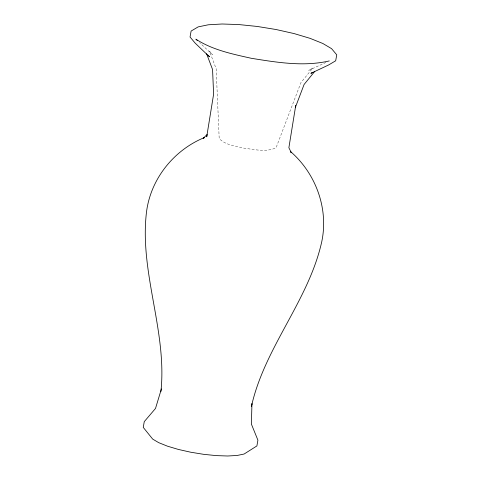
<?xml version="1.0" encoding="UTF-8"?>
<svg xmlns="http://www.w3.org/2000/svg" width="480" height="480" viewBox="0 0 480 480"><rect width="100%" height="100%" fill="white"/><g stroke="black" fill="none" stroke-linecap="round" stroke-linejoin="round"><path stroke-width="0.36" stroke-dasharray="2.4 1.8" d="M325.974 62.454L308.778 70.332L312.846 67.98L300.942 82.59L276.078 147.762C265.836 152.652 253.65 149.262 242.868 148.002C234.834 145.782 225.078 144.978 219.192 138.48L216.162 68.76L209.466 51.114L212.442 54.612L199.62 42.66"/><path stroke-width="0.72" d="M160.92 391.56C167.286 331.494 139.524 273.018 146.382 213.06C150.15 179.724 173.268 150.468 204.072 137.706M295.668 105.852L288.876 147.756L291.384 152.79L290.538 151.794M295.674 105.714L295.338 107.508L304.098 84.468L314.718 71.436M161.412 388.908L155.508 408.456L144.264 421.632L143.25 427.392L152.7 439.11L158.694 442.65L167.448 446.172L178.368 449.436L190.704 452.214L203.616 454.32L216.228 455.61L227.682 456L237.192 455.46L244.11 454.026L256.896 445.938L257.91 440.178L251.388 424.098L251.952 403.68L251.46 406.332C264.582 347.364 308.694 300.636 321.762 241.674C328.704 208.848 315.978 173.808 290.892 151.872M312.732 72.282L310.896 73.344L328.626 64.968L335.682 60.786L336.75 54.828L331.566 48.648L322.818 43.482L310.044 38.34L294.114 33.582L276.108 29.526L257.262 26.454L238.86 24.564L222.15 24L208.272 24.792L198.174 26.886L191.112 31.062L190.044 37.02L195.234 43.2L209.472 56.796L208.128 55.212M204.342 137.73L203.19 138.396L207.15 134.424L206.706 136.812L213.612 94.176L212.568 69.534L206.598 53.796M329.28 60.936C303.624 66.888 276.936 62.406 251.34 58.296C232.29 54.03 212.49 49.962 195.882 39.174L197.484 40.668"/></g></svg>
